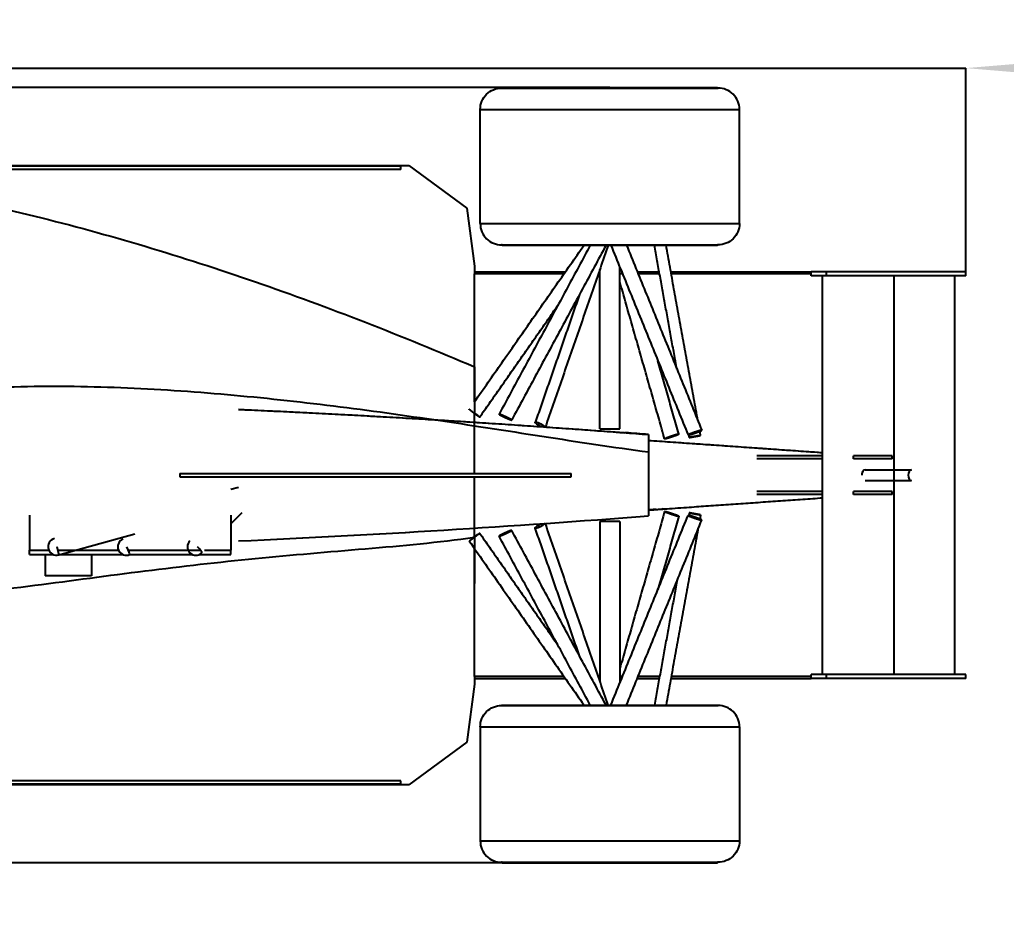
# Model space of a CAD drawing. Header units: millimetres. Extents: x 28 to 403, y 44 to 262.
# Drawn here: x 165 to 267.8, y 170 to 262 of the extents above; entities that cross this region are included whole.
import ezdxf
from ezdxf.enums import TextEntityAlignment as Align

# ---------------------------------------------------------------- set-up
doc = ezdxf.new("R2010")
doc.units = ezdxf.units.MM
doc.layers.get('0').update_dxf_attribs({"linetype": 'CONTINUOUS'})
for name, color, linetype in [('DimExtent007', 7, 'CONTINUOUS'), ('DimExtent008', 7, 'CONTINUOUS'), ('S01_GA_Top', 7, 'CONTINUOUS')]:
    doc.layers.add(name, color=color, linetype=linetype)
doc.styles.get("Standard").update_dxf_attribs({"font": 'arial.ttf'})
doc.dimstyles.get("Standard").update_dxf_attribs({"dimscale": 0, "dimtxt": 2.5, "dimasz": 2.5, "dimexe": 1.25, "dimexo": 0.625, "dimtad": 1, "dimtxsty": 'STANDARD', "dimcen": 2.5, "dimazin": 3, "dimtfac": 1, "dimtmove": 0, "dimatfit": 3})

# ---------------------------------------------------------------- blocks, each defined once
blk = doc.blocks.new('*DimExtent007')
at = {"color": 0}
for points in [[(32.2, 257.482), (32.2, 256.649), (37.2, 257.066)], [(267.8, 257.482), (267.8, 256.649), (262.8, 257.066)]]:
    blk.add_solid(points, dxfattribs=at)
at = {"layer": 'DimExtent007'}
for p, q in [((37.2, 254.6), (37.2, 257.066)), ((37.2, 257.066), (262.8, 257.066)), ((262.8, 235.6), (262.8, 257.066))]:
    blk.add_line(p, q, dxfattribs=at)
blk.add_text('5640', height=3.5, dxfattribs=at).set_placement((150.42, 257.066), align=Align.CENTER)
blk = doc.blocks.new('*DimExtent008')
at = {"color": 0}
for points in [[(34.7833, 260.048), (35.6167, 260.048), (35.2, 255.048)], [(34.7833, 169.952), (35.6167, 169.952), (35.2, 174.952)]]:
    blk.add_solid(points, dxfattribs=at)
at = {"layer": 'DimExtent008'}
for p, q in [((226, 255.048), (35.2, 255.048)), ((35.2, 255.048), (35.2, 174.952)), ((226, 174.952), (35.2, 174.952))]:
    blk.add_line(p, q, dxfattribs=at)
blk.add_text('2002', height=3.5, dxfattribs=at).set_placement((35.2, 215), align=Align.CENTER)

msp = doc.modelspace()

# ---------------------------------------------------------------- linework, layer by layer
at = {"layer": 'S01_GA_Top'}
for p, q in [((214.856, 255), (214.856, 255.048)), ((237.144, 255), (237.144, 255.048)), ((212.6, 241), (212.6, 252.8)), ((239.4, 241), (239.4, 252.8)), ((117.2, 247), (205.2, 247)), ((204.4, 246.92), (122, 246.92)), ((204.4, 246.6), (204.4, 246.92)), ((205.2, 247), (211.2, 242.6)), ((204.4, 246.6), (122, 246.6)), ((211.2, 242.6), (212, 236.6)), ((214.856, 238.76), (214.856, 238.8)), ((237.144, 238.76), (237.144, 238.8)), ((212, 236.6), (212, 235.8)), ((227.04, 219.8), (227.04, 236.464)), ((212, 236), (221.396, 236)), ((212, 222.577), (212, 235.8)), ((221.256, 235.8), (212, 235.8)), ((224.96, 235.8), (224.806, 235.8)), ((224.875, 236), (224.96, 236)), ((224.96, 219.8), (224.96, 236.246)), ((227.31, 235.8), (227.04, 235.8)), ((228.845, 236), (231.108, 236)), ((231.144, 235.8), (228.927, 235.8)), ((232.311, 236), (246.8, 236)), ((246.8, 235.8), (232.347, 235.8)), ((246.8, 235.6), (246.8, 236)), ((248.4, 236), (246.8, 236)), ((248.4, 235.6), (246.8, 235.6)), ((248.4, 235.6), (248.4, 236)), ((262.8, 236), (248.4, 236)), ((262.8, 235.6), (248.4, 235.6)), ((262.8, 235.6), (262.8, 236)), ((212, 215.16), (212, 221.369)), ((247.997, 217), (241.2, 217)), ((251.2, 216.68), (251.2, 217)), ((255.2, 217), (251.2, 217)), ((255.2, 216.68), (255.2, 217)), ((247.997, 216.68), (241.2, 216.68)), ((255.2, 216.68), (251.2, 216.68)), ((181.535, 215.16), (222, 215.16)), ((222, 214.84), (222, 215.16)), ((252.4, 215.56), (257.2, 215.56)), ((181.535, 214.84), (222, 214.84)), ((212, 208.631), (212, 214.84)), ((252.4, 214.44), (257.2, 214.44)), ((186.8, 213.554), (187.6, 213.778)), ((247.997, 213.32), (241.2, 213.32)), ((247.997, 213), (241.2, 213)), ((251.2, 213), (251.2, 213.32)), ((255.2, 213.32), (251.2, 213.32)), ((255.2, 213), (251.2, 213)), ((255.2, 213), (255.2, 213.32)), ((186.8, 209.955), (188, 211.155)), ((224.96, 210.2), (224.96, 193.754)), ((227.04, 210.2), (227.04, 193.536)), ((169.037, 206.753), (176.899, 208.954)), ((166, 206.798), (166, 207.26)), ((166, 207.26), (167.988, 207.26)), ((166, 206.798), (168.439, 206.798)), ((167.6, 206.798), (167.6, 204.6)), ((168.935, 207.26), (175.188, 207.26)), ((169.198, 206.798), (175.639, 206.798)), ((172.4, 206.798), (172.4, 204.6)), ((176.21, 207.26), (183.659, 207.26)), ((176.361, 206.798), (182.839, 206.798)), ((183.561, 206.798), (186.8, 206.798)), ((184.105, 207.26), (186.8, 207.26)), ((186.8, 206.798), (186.8, 207.26)), ((212, 194.2), (212, 207.423)), ((246.8, 194), (246.8, 194.4)), ((248.4, 194.4), (246.8, 194.4)), ((248.4, 194), (248.4, 194.4)), ((262.8, 194.4), (248.4, 194.4)), ((262.8, 194), (262.8, 194.4)), ((212, 193.4), (211.2, 187.4)), ((212, 194.2), (212, 193.4)), ((221.256, 194.2), (212, 194.2)), ((212, 194), (221.396, 194)), ((224.96, 194.2), (224.806, 194.2)), ((224.875, 194), (224.96, 194)), ((227.31, 194.2), (227.04, 194.2)), ((228.845, 194), (231.108, 194)), ((231.144, 194.2), (228.927, 194.2)), ((232.311, 194), (246.8, 194)), ((246.8, 194.2), (232.347, 194.2)), ((248.4, 194), (246.8, 194)), ((262.8, 194), (248.4, 194)), ((214.856, 191.24), (214.856, 191.2)), ((237.144, 191.24), (237.144, 191.2)), ((212.6, 189), (212.6, 177.2)), ((239.4, 189), (239.4, 177.2)), ((211.2, 187.4), (205.2, 183)), ((205.2, 183), (117.2, 183)), ((204.4, 183.4), (122, 183.4)), ((204.4, 183.08), (122, 183.08)), ((204.4, 183.08), (204.4, 183.4)), ((214.856, 175), (214.856, 174.952)), ((237.144, 175), (237.144, 174.952))]:
    msp.add_line(p, q, dxfattribs=at)
for centre, start, end in [((168.8, 207.6), 105.64225, -74.35775), ((176, 207.6), 113.62938, -66.37062), ((183.2, 207.6), 135, -45)]:
    msp.add_arc(centre, 0.88, start, end, dxfattribs=at)
for centre, major_axis, ratio, start_param, end_param in [((252.4, 215), (0, -0.56), 0.6401844, 3.1415927, 4.712389), ((257.2, 215), (0, -0.56), 0.6401844, 3.1415927, 4.712389), ((257.2, 215), (0, -0.56), 0.6401844, 4.712389, 0), ((168.8, 207.6), (0.237, -0.847), 0.0480925, 0, -4.7258541), ((176, 207.6), (0.353, -0.806), 0.0713922, 0, -4.7436129), ((183.2, 207.6), (0.622, -0.622), 0.1252743, 0, -4.8370141)]:
    msp.add_ellipse(centre, major_axis=major_axis, ratio=ratio, start_param=start_param, end_param=end_param, dxfattribs=at)
for points, degree, knots in [([(212.6, 252.8), (212.598, 253.383), (212.84, 253.961), (213.257, 254.368), (213.662, 254.77), (214.229, 255.002), (214.8, 255)], 3, [0, 0, 0, 0, 0.5050606, 0.5050606, 0.5050606, 1, 1, 1, 1]), ([(239.4, 252.8), (239.402, 253.383), (239.16, 253.961), (238.743, 254.368), (238.338, 254.77), (237.771, 255.002), (237.2, 255)], 3, [0, 0, 0, 0, 0.5050606, 0.5050606, 0.5050606, 1, 1, 1, 1]), ([(120, 243.4), (123.771, 244.716), (127.654, 245.425), (131.562, 245.751), (135.47, 246.075), (139.404, 246.015), (143.319, 245.721), (147.236, 245.424), (151.135, 244.892), (155.005, 244.212), (158.876, 243.531), (162.719, 242.7), (166.541, 241.764), (174.185, 239.888), (181.758, 237.601), (189.348, 234.983), (193.143, 233.672), (196.934, 232.279), (200.722, 230.806), (204.506, 229.336), (208.281, 227.789), (212, 226.2)], 3, [0, 0, 0, 0, 0.125, 0.125, 0.125, 0.25, 0.25, 0.25, 0.375, 0.375, 0.375, 0.5, 0.5, 0.5, 0.75, 0.75, 0.75, 0.875, 0.875, 0.875, 1, 1, 1, 1]), ([(212.6, 241), (212.598, 240.417), (212.84, 239.839), (213.257, 239.432), (213.662, 239.03), (214.229, 238.798), (214.8, 238.8)], 3, [0, 0, 0, 0, 0.5050606, 0.5050606, 0.5050606, 1, 1, 1, 1]), ([(239.4, 241), (239.402, 240.417), (239.16, 239.839), (238.743, 239.432), (238.338, 239.03), (237.771, 238.798), (237.2, 238.8)], 3, [0, 0, 0, 0, 0.5050606, 0.5050606, 0.5050606, 1, 1, 1, 1]), ([(247.997, 194.4), (247.997, 196.376), (247.997, 198.38), (247.997, 200.374), (247.997, 202.228), (247.997, 204.082), (247.997, 205.936), (247.997, 208.96), (247.997, 211.974), (247.997, 215), (247.997, 218.026), (247.997, 221.04), (247.997, 224.064), (247.997, 225.918), (247.997, 227.772), (247.997, 229.626), (247.997, 231.62), (247.997, 233.624), (247.997, 235.6)], 3, [0, 0, 0, 0, 0.1376875, 0.1376875, 0.1376875, 0.2753749, 0.2753749, 0.2753749, 0.4999906, 0.4999906, 0.4999906, 0.7246226, 0.7246226, 0.7246226, 0.8623125, 0.8623125, 0.8623125, 1, 1, 1, 1]), ([(255.397, 194.4), (255.397, 198.239), (255.397, 202.091), (255.397, 205.936), (255.397, 208.957), (255.397, 211.979), (255.397, 215), (255.397, 218.021), (255.397, 221.043), (255.397, 224.064), (255.397, 227.909), (255.397, 231.761), (255.397, 235.6)], 3, [0, 0, 0, 0, 0.2800074, 0.2800074, 0.2800074, 0.4999974, 0.4999974, 0.4999974, 0.7199914, 0.7199914, 0.7199914, 1, 1, 1, 1]), ([(261.677, 194.4), (261.677, 198.239), (261.677, 202.091), (261.677, 205.936), (261.677, 208.957), (261.677, 211.979), (261.677, 215), (261.677, 218.021), (261.677, 221.043), (261.677, 224.064), (261.677, 227.909), (261.677, 231.761), (261.677, 235.6)], 3, [0, 0, 0, 0, 0.2800074, 0.2800074, 0.2800074, 0.4999974, 0.4999974, 0.4999974, 0.7199914, 0.7199914, 0.7199914, 1, 1, 1, 1]), ([(212, 226.2), (212, 226.203), (212, 226.18), (212, 226.093), (212, 225.999), (212, 225.826), (212, 225.544), (212, 225.282), (212, 224.919), (212, 224.527), (212, 224.122), (212, 223.699), (212, 223.289), (212, 222.912), (212, 222.546), (212, 222.259), (212, 221.967), (212, 221.755), (212, 221.624), (212, 221.518), (212, 221.451), (212, 221.425), (212, 221.407), (212, 221.398), (212, 221.4), (212, 221.398), (212, 221.408), (212, 221.431)], 3, [0, 0, 0, 0, 0.06668961, 0.06668961, 0.06668961, 0.13969784, 0.13969784, 0.13969784, 0.2083873, 0.2083873, 0.2083873, 0.27915468, 0.27915468, 0.27915468, 0.34400863, 0.34400863, 0.34400863, 0.40958007, 0.40958007, 0.40958007, 0.46359557, 0.46359557, 0.46359557, 0.5, 0.5, 0.5, 0.5398994, 0.5398994, 0.5398994, 0.5398994]), ([(212, 222.577), (212, 222.948), (212, 223.38), (212, 223.8), (212, 224.325), (212, 224.876), (212, 225.29), (212, 225.672), (212, 225.918), (212, 226.048), (212, 226.174), (212, 226.2), (212, 226.2)], 3, [0.67804736, 0.67804736, 0.67804736, 0.67804736, 0.75, 0.75, 0.75, 0.84023141, 0.84023141, 0.84023141, 0.92296102, 0.92296102, 0.92296102, 1, 1, 1, 1]), ([(143.6, 220.6), (146.353, 221.823), (149.588, 222.625), (153.012, 223.169), (156.44, 223.711), (160.061, 223.995), (163.719, 224.122), (167.379, 224.247), (171.079, 224.215), (174.761, 224.081), (178.445, 223.946), (182.113, 223.708), (185.769, 223.396), (193.079, 222.771), (200.364, 221.836), (207.79, 220.74), (211.499, 220.194), (215.24, 219.608), (218.971, 219.029), (222.699, 218.452), (226.42, 217.88), (230, 217.4)], 3, [0, 0, 0, 0, 0.125, 0.125, 0.125, 0.25, 0.25, 0.25, 0.375, 0.375, 0.375, 0.5, 0.5, 0.5, 0.75, 0.75, 0.75, 0.875, 0.875, 0.875, 1, 1, 1, 1]), ([(187.6, 221.806), (200.142, 221.24), (212.671, 220.493), (225.139, 219.569), (225.545, 219.539), (225.951, 219.509), (226.356, 219.478), (226.559, 219.463), (226.762, 219.448), (226.965, 219.433), (227.164, 219.418), (227.377, 219.401), (227.563, 219.387)], 3, [0, 0, 0, 0, 0.5, 0.5, 0.5, 0.75, 0.75, 0.75, 0.875, 0.875, 0.875, 1, 1, 1, 1]), ([(212.518, 220.997), (212.498, 221.009), (212.477, 221.021), (212.447, 221.042), (212.417, 221.062), (212.378, 221.09), (212.338, 221.118), (212.292, 221.151), (212.246, 221.185), (212.194, 221.223), (212.142, 221.262), (212.033, 221.344), (211.922, 221.429), (211.868, 221.471), (211.814, 221.513), (211.764, 221.553), (211.715, 221.592), (211.671, 221.627), (211.627, 221.663), (211.592, 221.692), (211.556, 221.722), (211.53, 221.745), (211.503, 221.768), (211.488, 221.783), (211.472, 221.798), (211.468, 221.804), (211.464, 221.811)], 2, [0, 0, 0, 0.2072375, 0.2072375, 0.4144751, 0.4144751, 0.6217126, 0.6217126, 0.8289501, 0.8289501, 1.0361876, 1.0361876, 1.4506627, 1.4506627, 1.6579002, 1.6579002, 1.8651377, 1.8651377, 2.0723753, 2.0723753, 2.2796128, 2.2796128, 2.4868503, 2.4868503, 2.6940879, 2.6940879, 2.9013254, 2.9013254, 2.9013254]), ([(212, 221.431), (212.143, 221.321), (212.284, 221.21), (212.384, 221.128), (212.412, 221.105), (212.437, 221.084), (212.459, 221.065), (212.479, 221.048), (212.496, 221.033), (212.51, 221.02), (212.515, 221.015), (212.52, 221.01), (212.526, 221.005), (212.529, 221.001), (212.531, 220.998), (212.534, 220.994), (212.535, 220.993), (212.536, 220.991), (212.536, 220.989)], 3, [4.4460265, 4.4460265, 4.4460265, 4.4460265, 5.2444723, 5.2444723, 5.2444723, 5.4725996, 5.4725996, 5.4725996, 5.700727, 5.700727, 5.700727, 5.8147907, 5.8147907, 5.8147907, 5.9288544, 5.9288544, 5.9288544, 6.042918, 6.042918, 6.042918, 6.042918]), ([(215.846, 220.715), (215.828, 220.728), (215.811, 220.741), (215.78, 220.76), (215.749, 220.779), (215.705, 220.803), (215.662, 220.827), (215.608, 220.854), (215.555, 220.882), (215.493, 220.912), (215.432, 220.942), (215.3, 221.006), (215.161, 221.068), (215.093, 221.098), (215.025, 221.128), (214.961, 221.155), (214.897, 221.182), (214.84, 221.205), (214.782, 221.228), (214.734, 221.246), (214.686, 221.264), (214.65, 221.276), (214.613, 221.288), (214.589, 221.294), (214.566, 221.3), (214.556, 221.299), (214.547, 221.298)], 2, [0, 0, 0, 0.2110569, 0.2110569, 0.4221137, 0.4221137, 0.6331706, 0.6331706, 0.8442274, 0.8442274, 1.0552843, 1.0552843, 1.477398, 1.477398, 1.6884549, 1.6884549, 1.8995117, 1.8995117, 2.1105686, 2.1105686, 2.3216255, 2.3216255, 2.5326823, 2.5326823, 2.7437392, 2.7437392, 2.954796, 2.954796, 2.954796]), ([(218.284, 220.46), (218.293, 220.469), (218.303, 220.477), (218.322, 220.48), (218.341, 220.483), (218.369, 220.481), (218.398, 220.478), (218.434, 220.47), (218.471, 220.461), (218.514, 220.447), (218.558, 220.434), (218.606, 220.415), (218.654, 220.397), (218.705, 220.375), (218.756, 220.352), (218.861, 220.303), (218.962, 220.246), (219.01, 220.218), (219.057, 220.189), (219.099, 220.161), (219.142, 220.133), (219.177, 220.106), (219.212, 220.079), (219.24, 220.055), (219.267, 220.03), (219.284, 220.009), (219.302, 219.988)], 2, [3.0040059, 3.0040059, 3.0040059, 3.2055759, 3.2055759, 3.4071459, 3.4071459, 3.6087159, 3.6087159, 3.8102859, 3.8102859, 4.0118559, 4.0118559, 4.2134259, 4.2134259, 4.4149959, 4.4149959, 4.818136, 4.818136, 5.019706, 5.019706, 5.221276, 5.221276, 5.422846, 5.422846, 5.624416, 5.624416, 5.825986, 5.825986, 5.825986]), ([(218.917, 220.015), (218.759, 220.082), (218.587, 220.177), (218.463, 220.263), (218.429, 220.288), (218.399, 220.312), (218.372, 220.334), (218.36, 220.345), (218.348, 220.356), (218.337, 220.366), (218.328, 220.376), (218.319, 220.386), (218.31, 220.396), (218.304, 220.404), (218.298, 220.413), (218.292, 220.421), (218.29, 220.428), (218.287, 220.436), (218.284, 220.443), (218.284, 220.449), (218.284, 220.454), (218.284, 220.46)], 3, [1.1294957, 1.1294957, 1.1294957, 1.1294957, 2.0667508, 2.0667508, 2.0667508, 2.334538, 2.334538, 2.334538, 2.4684316, 2.4684316, 2.4684316, 2.6023252, 2.6023252, 2.6023252, 2.7362187, 2.7362187, 2.7362187, 2.8701123, 2.8701123, 2.8701123, 3.0040059, 3.0040059, 3.0040059, 3.0040059]), ([(224.96, 219.8), (224.962, 219.8), (224.964, 219.8), (224.967, 219.8), (224.973, 219.8), (224.98, 219.8), (224.986, 219.8), (224.997, 219.8), (225.008, 219.8), (225.018, 219.8), (225.033, 219.8), (225.048, 219.8), (225.063, 219.8), (225.082, 219.8), (225.101, 219.8), (225.119, 219.8), (225.142, 219.8), (225.164, 219.8), (225.187, 219.8), (225.213, 219.8), (225.239, 219.8), (225.265, 219.8), (225.294, 219.8), (225.323, 219.8), (225.352, 219.8), (225.414, 219.8), (225.479, 219.8), (225.549, 219.8), (225.69, 219.8), (225.844, 219.8), (226, 219.8)], 3, [4.712389, 4.712389, 4.712389, 4.712389, 4.8245887, 4.8245887, 4.8245887, 4.9367885, 4.9367885, 4.9367885, 5.0489882, 5.0489882, 5.0489882, 5.1611879, 5.1611879, 5.1611879, 5.2733877, 5.2733877, 5.2733877, 5.3855874, 5.3855874, 5.3855874, 5.4977871, 5.4977871, 5.4977871, 5.6099869, 5.6099869, 5.6099869, 5.8343864, 5.8343864, 5.8343864, 6.2831853, 6.2831853, 6.2831853, 6.2831853]), ([(226, 219.8), (226.176, 219.8), (226.343, 219.8), (226.453, 219.8), (226.553, 219.8), (226.601, 219.8), (226.648, 219.8), (226.692, 219.8), (226.735, 219.8), (226.774, 219.8), (226.813, 219.8), (226.847, 219.8), (226.881, 219.8), (226.909, 219.8), (226.937, 219.8), (226.959, 219.8), (226.982, 219.8), (226.998, 219.8), (227.014, 219.8), (227.024, 219.8), (227.033, 219.8), (227.037, 219.8), (227.04, 219.8)], 2, [0, 0, 0, 0.3365992, 0.3365992, 0.5609987, 0.5609987, 0.6731984, 0.6731984, 0.7853982, 0.7853982, 0.8975979, 0.8975979, 1.0097976, 1.0097976, 1.1219974, 1.1219974, 1.2341971, 1.2341971, 1.3463969, 1.3463969, 1.4585966, 1.4585966, 1.5707963, 1.5707963, 1.5707963]), ([(230, 219.2), (229.203, 219.262), (228.407, 219.323), (227.614, 219.383), (227.587, 219.385), (227.588, 219.385), (227.579, 219.386), (227.572, 219.387), (227.563, 219.387), (227.551, 219.388), (227.53, 219.39), (227.504, 219.392), (227.491, 219.393)], 3, [0, 0, 0, 0, 0.5, 0.5, 0.5, 0.625, 0.625, 0.625, 0.75, 0.75, 0.75, 1, 1, 1, 1]), ([(227.563, 219.387), (227.559, 219.388), (227.552, 219.388), (227.544, 219.389), (227.539, 219.389), (227.535, 219.389), (227.531, 219.39), (227.525, 219.39), (227.533, 219.39), (227.521, 219.39)], 3, [0, 0, 0, 0, 0.5, 0.5, 0.5, 0.75, 0.75, 0.75, 1, 1, 1, 1]), ([(230, 219.2), (230, 219.2), (230, 219.19), (230, 219.023), (230, 218.934), (230, 218.796), (230, 218.609), (230, 218.433), (230, 218.217), (230, 217.981), (230, 217.488), (230, 216.927), (230, 216.374), (230, 215.916), (230, 215.458), (230, 215), (230, 214.542), (230, 214.084), (230, 213.626), (230, 213.073), (230, 212.512), (230, 212.019), (230, 211.783), (230, 211.567), (230, 211.391), (230, 211.204), (230, 211.066), (230, 210.977), (230, 210.8), (230, 210.8), (230, 210.8)], 3, [0.00406911, 0.00406911, 0.00406911, 0.00406911, 0.06616147, 0.06616147, 0.06616147, 0.09973151, 0.09973151, 0.09973151, 0.13118406, 0.13118406, 0.13118406, 0.19640079, 0.19640079, 0.19640079, 0.25, 0.25, 0.25, 0.30359921, 0.30359921, 0.30359921, 0.36881594, 0.36881594, 0.36881594, 0.40026849, 0.40026849, 0.40026849, 0.43383853, 0.43383853, 0.43383853, 0.49957033, 0.49957033, 0.49957033, 0.49957033]), ([(231.668, 218.749), (231.675, 218.758), (231.681, 218.767), (231.705, 218.782), (231.729, 218.797), (231.768, 218.816), (231.808, 218.836), (231.861, 218.859), (231.915, 218.883), (231.979, 218.909), (232.044, 218.935), (232.117, 218.962), (232.191, 218.99), (232.269, 219.018), (232.347, 219.046), (232.507, 219.101), (232.659, 219.148), (232.73, 219.169), (232.801, 219.19), (232.862, 219.207), (232.924, 219.223), (232.973, 219.235), (233.022, 219.246), (233.056, 219.251), (233.091, 219.257), (233.109, 219.256), (233.127, 219.256)], 2, [3.2412613, 3.2412613, 3.2412613, 3.4585416, 3.4585416, 3.6758219, 3.6758219, 3.8931022, 3.8931022, 4.1103824, 4.1103824, 4.3276627, 4.3276627, 4.544943, 4.544943, 4.7622233, 4.7622233, 5.1967839, 5.1967839, 5.4140642, 5.4140642, 5.6313445, 5.6313445, 5.8486247, 5.8486247, 6.065905, 6.065905, 6.2831853, 6.2831853, 6.2831853]), ([(234.091, 219.157), (234.101, 219.155), (234.111, 219.153), (234.137, 219.156), (234.163, 219.16), (234.203, 219.169), (234.243, 219.179), (234.297, 219.193), (234.35, 219.207), (234.413, 219.226), (234.476, 219.244), (234.547, 219.267), (234.618, 219.289), (234.693, 219.314), (234.768, 219.338), (234.921, 219.391), (235.065, 219.443), (235.132, 219.469), (235.199, 219.494), (235.257, 219.517), (235.315, 219.541), (235.361, 219.561), (235.407, 219.581), (235.439, 219.597), (235.471, 219.613), (235.488, 219.624), (235.504, 219.635)], 2, [3.2832304, 3.2832304, 3.2832304, 3.4975129, 3.4975129, 3.7117954, 3.7117954, 3.9260779, 3.9260779, 4.1403604, 4.1403604, 4.3546429, 4.3546429, 4.5689254, 4.5689254, 4.7832079, 4.7832079, 5.2117729, 5.2117729, 5.4260553, 5.4260553, 5.6403378, 5.6403378, 5.8546203, 5.8546203, 6.0689028, 6.0689028, 6.2831853, 6.2831853, 6.2831853]), ([(235.382, 219.105), (235.375, 219.104), (235.368, 219.103), (235.346, 219.099), (235.325, 219.096), (235.29, 219.09), (235.255, 219.083), (235.209, 219.075), (235.163, 219.067), (235.108, 219.057), (235.052, 219.048), (234.931, 219.026), (234.8, 219.002), (234.668, 218.978), (234.547, 218.956), (234.492, 218.946), (234.437, 218.936), (234.39, 218.928), (234.344, 218.919), (234.31, 218.913), (234.275, 218.906), (234.254, 218.902), (234.232, 218.898), (234.225, 218.896), (234.218, 218.895)], 2, [0.0725995, 0.0725995, 0.0725995, 0.2969989, 0.2969989, 0.5213984, 0.5213984, 0.7457979, 0.7457979, 0.9701974, 0.9701974, 1.1945968, 1.1945968, 1.6433958, 1.6433958, 2.0921947, 2.0921947, 2.3165942, 2.3165942, 2.5409937, 2.5409937, 2.7653932, 2.7653932, 2.9897926, 2.9897926, 3.2141921, 3.2141921, 3.2141921]), ([(234.218, 218.895), (234.225, 218.896), (234.232, 218.897), (234.252, 218.9), (234.273, 218.904), (234.306, 218.91), (234.339, 218.916), (234.384, 218.923), (234.428, 218.931), (234.481, 218.941), (234.534, 218.95), (234.651, 218.971), (234.779, 218.994), (234.908, 219.017), (235.028, 219.039), (235.084, 219.049), (235.139, 219.059), (235.187, 219.068), (235.234, 219.077), (235.271, 219.084), (235.308, 219.091), (235.333, 219.095), (235.358, 219.1), (235.369, 219.102), (235.381, 219.105)], 2, [3.2141921, 3.2141921, 3.2141921, 3.4334059, 3.4334059, 3.6526197, 3.6526197, 3.8718335, 3.8718335, 4.0910473, 4.0910473, 4.3102611, 4.3102611, 4.7486887, 4.7486887, 5.1871163, 5.1871163, 5.4063301, 5.4063301, 5.6255439, 5.6255439, 5.8447577, 5.8447577, 6.0639715, 6.0639715, 6.2831853, 6.2831853, 6.2831853]), ([(230, 218.6), (231.862, 218.47), (233.762, 218.337), (235.653, 218.204), (237.558, 218.071), (239.462, 217.938), (241.367, 217.805), (243.577, 217.65), (245.787, 217.495), (247.997, 217.341)], 3, [0, 0, 0, 0, 0.28387156, 0.28387156, 0.28387156, 0.56917773, 0.56917773, 0.56917773, 0.90003377, 0.90003377, 0.90003377, 0.90003377]), ([(230, 211.4), (230.798, 211.456), (231.417, 211.499), (247.997, 212.66)], 1, [0, 0, 0.03122404, 0.06244808, 0.89892138, 0.89892138]), ([(166, 210.86), (166, 210.848), (166, 210.835), (166, 210.797), (166, 210.759), (166, 210.697), (166, 210.636), (166, 210.552), (166, 210.468), (166, 210.364), (166, 210.26), (166, 210.139), (166, 210.018), (166, 209.884), (166, 209.749), (166, 209.605), (166, 209.461), (166, 209.162), (166, 208.859), (166, 208.71), (166, 208.562), (166, 208.421), (166, 208.279), (166, 208.149), (166, 208.019), (166, 207.903), (166, 207.788)], 2, [3.9269908, 3.9269908, 3.9269908, 4.0952904, 4.0952904, 4.26359, 4.26359, 4.4318896, 4.4318896, 4.6001892, 4.6001892, 4.7684888, 4.7684888, 4.9367885, 4.9367885, 5.1050881, 5.1050881, 5.2733877, 5.2733877, 5.6099869, 5.6099869, 5.7782865, 5.7782865, 5.9465861, 5.9465861, 6.1148857, 6.1148857, 6.2831853, 6.2831853, 6.2831853]), ([(186.8, 210.86), (186.8, 210.848), (186.8, 210.835), (186.8, 210.797), (186.8, 210.759), (186.8, 210.697), (186.8, 210.636), (186.8, 210.552), (186.8, 210.468), (186.8, 210.364), (186.8, 210.26), (186.8, 210.139), (186.8, 210.018), (186.8, 209.884), (186.8, 209.749), (186.8, 209.605), (186.8, 209.461), (186.8, 209.162), (186.8, 208.859), (186.8, 208.71), (186.8, 208.562), (186.8, 208.421), (186.8, 208.279), (186.8, 208.149), (186.8, 208.019), (186.8, 207.903), (186.8, 207.788)], 2, [3.9269908, 3.9269908, 3.9269908, 4.0952904, 4.0952904, 4.26359, 4.26359, 4.4318896, 4.4318896, 4.6001892, 4.6001892, 4.7684888, 4.7684888, 4.9367885, 4.9367885, 5.1050881, 5.1050881, 5.2733877, 5.2733877, 5.6099869, 5.6099869, 5.7782865, 5.7782865, 5.9465861, 5.9465861, 6.1148857, 6.1148857, 6.2831853, 6.2831853, 6.2831853]), ([(233.127, 210.744), (233.109, 210.744), (233.091, 210.743), (233.056, 210.749), (233.022, 210.754), (232.973, 210.765), (232.924, 210.777), (232.862, 210.793), (232.801, 210.81), (232.73, 210.831), (232.659, 210.852), (232.507, 210.899), (232.347, 210.954), (232.269, 210.982), (232.191, 211.01), (232.117, 211.038), (232.044, 211.065), (231.979, 211.091), (231.915, 211.117), (231.861, 211.141), (231.808, 211.164), (231.768, 211.184), (231.729, 211.203), (231.705, 211.218), (231.681, 211.233), (231.675, 211.242), (231.668, 211.251)], 2, [0, 0, 0, 0.2172803, 0.2172803, 0.4345606, 0.4345606, 0.6518409, 0.6518409, 0.8691211, 0.8691211, 1.0864014, 1.0864014, 1.520962, 1.520962, 1.7382423, 1.7382423, 1.9555226, 1.9555226, 2.1728029, 2.1728029, 2.3900831, 2.3900831, 2.6073634, 2.6073634, 2.8246437, 2.8246437, 3.041924, 3.041924, 3.041924]), ([(235.504, 210.365), (235.488, 210.376), (235.471, 210.387), (235.439, 210.403), (235.407, 210.419), (235.361, 210.439), (235.315, 210.459), (235.257, 210.483), (235.199, 210.506), (235.132, 210.531), (235.065, 210.557), (234.921, 210.609), (234.768, 210.662), (234.693, 210.686), (234.618, 210.711), (234.547, 210.733), (234.476, 210.756), (234.413, 210.774), (234.35, 210.793), (234.297, 210.807), (234.243, 210.821), (234.203, 210.831), (234.163, 210.84), (234.137, 210.844), (234.111, 210.847), (234.101, 210.845), (234.091, 210.843)], 2, [0, 0, 0, 0.2142825, 0.2142825, 0.428565, 0.428565, 0.6428475, 0.6428475, 0.85713, 0.85713, 1.0714125, 1.0714125, 1.4999774, 1.4999774, 1.7142599, 1.7142599, 1.9285424, 1.9285424, 2.1428249, 2.1428249, 2.3571074, 2.3571074, 2.5713899, 2.5713899, 2.7856724, 2.7856724, 2.9999549, 2.9999549, 2.9999549]), ([(235.381, 210.895), (235.369, 210.898), (235.358, 210.9), (235.333, 210.905), (235.308, 210.909), (235.271, 210.916), (235.234, 210.923), (235.187, 210.932), (235.139, 210.941), (235.084, 210.951), (235.028, 210.961), (234.908, 210.983), (234.779, 211.006), (234.716, 211.017), (234.653, 211.029), (234.594, 211.039), (234.534, 211.05), (234.481, 211.059), (234.428, 211.069), (234.384, 211.077), (234.339, 211.084), (234.306, 211.09), (234.273, 211.096), (234.252, 211.1), (234.232, 211.103), (234.225, 211.104), (234.218, 211.105)], 2, [0, 0, 0, 0.2192138, 0.2192138, 0.4384276, 0.4384276, 0.6576414, 0.6576414, 0.8768552, 0.8768552, 1.096069, 1.096069, 1.5344966, 1.5344966, 1.7537104, 1.7537104, 1.9729242, 1.9729242, 2.192138, 2.192138, 2.4113518, 2.4113518, 2.6305656, 2.6305656, 2.8497794, 2.8497794, 3.0689932, 3.0689932, 3.0689932]), ([(234.218, 211.105), (234.225, 211.104), (234.232, 211.102), (234.254, 211.098), (234.275, 211.094), (234.31, 211.087), (234.344, 211.081), (234.39, 211.072), (234.437, 211.064), (234.492, 211.054), (234.547, 211.044), (234.668, 211.022), (234.8, 210.998), (234.864, 210.986), (234.929, 210.975), (234.991, 210.964), (235.052, 210.952), (235.108, 210.943), (235.163, 210.933), (235.209, 210.925), (235.255, 210.917), (235.29, 210.91), (235.325, 210.904), (235.346, 210.901), (235.368, 210.897), (235.375, 210.896), (235.382, 210.895)], 2, [3.0689932, 3.0689932, 3.0689932, 3.2933927, 3.2933927, 3.5177922, 3.5177922, 3.7421916, 3.7421916, 3.9665911, 3.9665911, 4.1909906, 4.1909906, 4.6397895, 4.6397895, 4.864189, 4.864189, 5.0885885, 5.0885885, 5.312988, 5.312988, 5.5373874, 5.5373874, 5.7617869, 5.7617869, 5.9861864, 5.9861864, 6.2105859, 6.2105859, 6.2105859]), ([(219.302, 210.012), (219.285, 209.991), (219.267, 209.97), (219.24, 209.946), (219.213, 209.922), (219.178, 209.895), (219.143, 209.868), (219.101, 209.84), (219.058, 209.811), (219.011, 209.783), (218.963, 209.754), (218.862, 209.698), (218.757, 209.648), (218.706, 209.626), (218.655, 209.603), (218.607, 209.585), (218.558, 209.566), (218.515, 209.553), (218.472, 209.539), (218.435, 209.531), (218.398, 209.522), (218.37, 209.519), (218.341, 209.517), (218.322, 209.52), (218.303, 209.523), (218.293, 209.531), (218.284, 209.54)], 2, [0.4534913, 0.4534913, 0.4534913, 0.6553262, 0.6553262, 0.8571611, 0.8571611, 1.0589959, 1.0589959, 1.2608308, 1.2608308, 1.4626656, 1.4626656, 1.8663354, 1.8663354, 2.0681702, 2.0681702, 2.2700051, 2.2700051, 2.4718399, 2.4718399, 2.6736748, 2.6736748, 2.8755097, 2.8755097, 3.0773445, 3.0773445, 3.2791794, 3.2791794, 3.2791794]), ([(218.284, 209.54), (218.284, 209.546), (218.284, 209.551), (218.284, 209.557), (218.287, 209.564), (218.29, 209.572), (218.292, 209.579), (218.298, 209.588), (218.304, 209.596), (218.31, 209.605), (218.319, 209.614), (218.328, 209.624), (218.337, 209.634), (218.349, 209.645), (218.36, 209.655), (218.372, 209.666), (218.399, 209.689), (218.43, 209.712), (218.464, 209.737), (218.588, 209.824), (218.761, 209.918), (218.919, 209.986)], 3, [3.2791794, 3.2791794, 3.2791794, 3.2791794, 3.4133542, 3.4133542, 3.4133542, 3.547529, 3.547529, 3.547529, 3.6817038, 3.6817038, 3.6817038, 3.8158786, 3.8158786, 3.8158786, 3.9500534, 3.9500534, 3.9500534, 4.218403, 4.218403, 4.218403, 5.1576265, 5.1576265, 5.1576265, 5.1576265]), ([(212.536, 209.011), (212.531, 209.003), (212.526, 208.996), (212.508, 208.978), (212.489, 208.961), (212.459, 208.935), (212.428, 208.908), (212.387, 208.874), (212.345, 208.84), (212.295, 208.8), (212.245, 208.76), (212.135, 208.673), (212.014, 208.58), (211.954, 208.535), (211.894, 208.489), (211.837, 208.447), (211.78, 208.404), (211.728, 208.366), (211.677, 208.328), (211.633, 208.298), (211.589, 208.267), (211.556, 208.244), (211.523, 208.221), (211.502, 208.208), (211.48, 208.195), (211.472, 208.192), (211.464, 208.189)], 2, [0.2402673, 0.2402673, 0.2402673, 0.4646667, 0.4646667, 0.6890662, 0.6890662, 0.9134657, 0.9134657, 1.1378652, 1.1378652, 1.3622646, 1.3622646, 1.8110636, 1.8110636, 2.0354631, 2.0354631, 2.2598625, 2.2598625, 2.484262, 2.484262, 2.7086615, 2.7086615, 2.933061, 2.933061, 3.1574605, 3.1574605, 3.3818599, 3.3818599, 3.3818599]), ([(211.95, 208.593), (212.075, 208.689), (212.202, 208.784), (212.306, 208.859), (212.408, 208.933), (212.484, 208.985), (212.518, 209.003)], 3, [4.8861202, 4.8861202, 4.8861202, 4.8861202, 5.5846527, 5.5846527, 5.5846527, 6.2831853, 6.2831853, 6.2831853, 6.2831853]), ([(214.547, 208.702), (214.556, 208.701), (214.566, 208.7), (214.589, 208.706), (214.613, 208.712), (214.65, 208.724), (214.686, 208.736), (214.734, 208.754), (214.782, 208.772), (214.84, 208.795), (214.897, 208.818), (214.961, 208.845), (215.025, 208.872), (215.093, 208.902), (215.161, 208.932), (215.3, 208.994), (215.432, 209.058), (215.493, 209.088), (215.555, 209.118), (215.608, 209.146), (215.662, 209.173), (215.705, 209.197), (215.749, 209.221), (215.78, 209.24), (215.811, 209.259), (215.828, 209.272), (215.846, 209.285)], 2, [3.3283893, 3.3283893, 3.3283893, 3.5394461, 3.5394461, 3.750503, 3.750503, 3.9615598, 3.9615598, 4.1726167, 4.1726167, 4.3836736, 4.3836736, 4.5947304, 4.5947304, 4.8057873, 4.8057873, 5.227901, 5.227901, 5.4389579, 5.4389579, 5.6500147, 5.6500147, 5.8610716, 5.8610716, 6.0721284, 6.0721284, 6.2831853, 6.2831853, 6.2831853]), ([(120, 200.2), (123.772, 200.58), (127.654, 200.717), (131.561, 200.855), (135.468, 200.987), (139.401, 201.117), (143.315, 201.339), (147.232, 201.559), (151.127, 201.865), (154.998, 202.259), (158.868, 202.65), (162.711, 203.122), (166.533, 203.618), (170.355, 204.115), (174.159, 204.632), (177.956, 205.108), (181.754, 205.586), (185.546, 206.02), (189.341, 206.393), (193.134, 206.768), (196.931, 207.079), (200.717, 207.398), (204.503, 207.722), (208.279, 208.052), (212, 208.6)], 3, [0, 0, 0, 0, 0.125, 0.125, 0.125, 0.25, 0.25, 0.25, 0.375, 0.375, 0.375, 0.5, 0.5, 0.5, 0.625, 0.625, 0.625, 0.75, 0.75, 0.75, 0.875, 0.875, 0.875, 1, 1, 1, 1]), ([(166, 207.788), (166, 207.621), (166, 207.488), (166, 207.397), (166, 207.307), (166, 207.262), (166, 207.26)], 3, [0, 0, 0, 0, 0.39269908, 0.39269908, 0.39269908, 0.78539816, 0.78539816, 0.78539816, 0.78539816]), ([(186.8, 207.788), (186.8, 207.621), (186.8, 207.488), (186.8, 207.397), (186.8, 207.307), (186.8, 207.262), (186.8, 207.26)], 3, [0, 0, 0, 0, 0.39269908, 0.39269908, 0.39269908, 0.78539816, 0.78539816, 0.78539816, 0.78539816]), ([(212, 208.6), (212, 208.605), (212, 208.545), (212, 208.285), (212, 208.155), (212, 207.974), (212, 207.741), (212, 207.509), (212, 207.226), (212, 206.927), (212, 206.688), (212, 206.445), (212, 206.2), (212, 205.84), (212, 205.473), (212, 205.14), (212, 204.878), (212, 204.643), (212, 204.456), (212, 204.264), (212, 204.119), (212, 204.02), (212, 203.839), (212, 203.797), (212, 203.8), (212, 203.795), (212, 203.871), (212, 204.219), (212, 204.374), (212, 204.58), (212, 204.836), (212, 205.089), (212, 205.386), (212, 205.689), (212, 206.03), (212, 206.37), (212, 206.711), (212, 206.963), (212, 207.2), (212, 207.423)], 3, [0, 0, 0, 0, 0.10382384, 0.10382384, 0.10382384, 0.15599137, 0.15599137, 0.15599137, 0.2083873, 0.2083873, 0.2083873, 0.25, 0.25, 0.25, 0.31160016, 0.31160016, 0.31160016, 0.36030216, 0.36030216, 0.36030216, 0.4102933, 0.4102933, 0.4102933, 0.5, 0.5, 0.5, 0.61649339, 0.61649339, 0.61649339, 0.66864353, 0.66864353, 0.66864353, 0.72084532, 0.72084532, 0.72084532, 0.77915468, 0.77915468, 0.77915468, 0.82195264, 0.82195264, 0.82195264, 0.82195264]), ([(212.6, 189), (212.598, 189.583), (212.84, 190.161), (213.257, 190.568), (213.662, 190.97), (214.229, 191.202), (214.8, 191.2)], 3, [0, 0, 0, 0, 0.5050606, 0.5050606, 0.5050606, 1, 1, 1, 1]), ([(239.4, 189), (239.402, 189.583), (239.16, 190.161), (238.743, 190.568), (238.338, 190.97), (237.771, 191.202), (237.2, 191.2)], 3, [0, 0, 0, 0, 0.5050606, 0.5050606, 0.5050606, 1, 1, 1, 1]), ([(212.6, 177.2), (212.598, 176.617), (212.84, 176.039), (213.257, 175.632), (213.662, 175.23), (214.229, 174.998), (214.8, 175)], 3, [0, 0, 0, 0, 0.5050606, 0.5050606, 0.5050606, 1, 1, 1, 1]), ([(239.4, 177.2), (239.402, 176.617), (239.16, 176.039), (238.743, 175.632), (238.338, 175.23), (237.771, 174.998), (237.2, 175)], 3, [0, 0, 0, 0, 0.5050606, 0.5050606, 0.5050606, 1, 1, 1, 1])]:
    msp.add_open_spline(points, degree=degree, knots=knots, dxfattribs=at)
for points, degree in [([(214.856, 255), (214.8, 255), (214.8, 255)], 2), ([(214.8, 255), (214.87, 255), (215.081, 255), (215.429, 255), (215.909, 255), (216.517, 255), (217.243, 255), (218.08, 255), (219.017, 255), (220.041, 255), (221.141, 255), (222.301, 255), (223.508, 255), (224.746, 255), (226, 255)], 1), ([(214.856, 255.048), (214.926, 255.048), (215.135, 255.048), (215.481, 255.048), (215.96, 255.048), (216.564, 255.048), (217.287, 255.048), (218.12, 255.048), (219.052, 255.048), (220.071, 255.048), (221.165, 255.048), (222.319, 255.048), (223.52, 255.048), (224.752, 255.048), (226, 255.048)], 1), ([(226, 255.048), (227.248, 255.048), (228.48, 255.048), (229.681, 255.048), (230.835, 255.048), (231.929, 255.048), (232.948, 255.048), (233.88, 255.048), (234.713, 255.048), (235.436, 255.048), (236.04, 255.048), (236.519, 255.048), (236.865, 255.048), (237.074, 255.048), (237.144, 255.048)], 1), ([(226, 255), (227.254, 255), (228.492, 255), (229.699, 255), (230.859, 255), (231.959, 255), (232.983, 255), (233.92, 255), (234.757, 255), (235.483, 255), (236.091, 255), (236.571, 255), (236.919, 255), (237.13, 255), (237.2, 255)], 1), ([(237.2, 255), (237.2, 255), (237.144, 255)], 2), ([(212.6, 252.8), (212.684, 252.8), (212.936, 252.8), (213.352, 252.8), (213.927, 252.8), (214.654, 252.8), (215.523, 252.8), (216.525, 252.8), (217.645, 252.8), (218.871, 252.8), (220.186, 252.8), (221.574, 252.8), (223.018, 252.8), (224.5, 252.8), (226, 252.8)], 1), ([(226, 252.8), (227.5, 252.8), (228.982, 252.8), (230.426, 252.8), (231.814, 252.8), (233.129, 252.8), (234.355, 252.8), (235.475, 252.8), (236.477, 252.8), (237.346, 252.8), (238.073, 252.8), (238.648, 252.8), (239.064, 252.8), (239.316, 252.8), (239.4, 252.8)], 1), ([(212.6, 241), (212.684, 241), (212.936, 241), (213.352, 241), (213.927, 241), (214.654, 241), (215.523, 241), (216.525, 241), (217.645, 241), (218.871, 241), (220.186, 241), (221.574, 241), (223.018, 241), (224.5, 241), (226, 241)], 1), ([(226, 241), (227.5, 241), (228.982, 241), (230.426, 241), (231.814, 241), (233.129, 241), (234.355, 241), (235.475, 241), (236.477, 241), (237.346, 241), (238.073, 241), (238.648, 241), (239.064, 241), (239.316, 241), (239.4, 241)], 1), ([(212, 222.577), (223.328, 238.76)], 1), ([(223.976, 238.76), (214.547, 221.298)], 1), ([(214.856, 238.8), (214.8, 238.8), (214.8, 238.8)], 2), ([(214.8, 238.8), (214.87, 238.8), (215.081, 238.8), (215.429, 238.8), (215.909, 238.8), (216.517, 238.8), (217.243, 238.8), (218.08, 238.8), (219.017, 238.8), (220.041, 238.8), (221.141, 238.8), (222.301, 238.8), (223.508, 238.8), (224.746, 238.8), (226, 238.8)], 1), ([(214.856, 238.76), (214.926, 238.76), (215.135, 238.76), (215.481, 238.76), (215.96, 238.76), (216.564, 238.76), (217.287, 238.76), (218.12, 238.76), (219.052, 238.76), (220.071, 238.76), (221.165, 238.76), (222.319, 238.76), (223.52, 238.76), (224.752, 238.76), (226, 238.76)], 1), ([(225.605, 238.76), (215.853, 220.702)], 1), ([(225.83, 238.76), (219.332, 219.986)], 1), ([(226, 238.8), (227.254, 238.8), (228.492, 238.8), (229.699, 238.8), (230.859, 238.8), (231.959, 238.8), (232.983, 238.8), (233.92, 238.8), (234.757, 238.8), (235.483, 238.8), (236.091, 238.8), (236.571, 238.8), (236.919, 238.8), (237.13, 238.8), (237.2, 238.8)], 1), ([(226, 238.76), (227.248, 238.76), (228.48, 238.76), (229.681, 238.76), (230.835, 238.76), (231.929, 238.76), (232.948, 238.76), (233.88, 238.76), (234.713, 238.76), (235.436, 238.76), (236.04, 238.76), (236.519, 238.76), (236.865, 238.76), (237.074, 238.76), (237.144, 238.76)], 1), ([(226.105, 238.76), (234.091, 219.157)], 1), ([(227.721, 238.76), (235.509, 219.643)], 1), ([(232.931, 225.971), (230.606, 238.76)], 1), ([(235.104, 220.638), (231.809, 238.76)], 1), ([(237.2, 238.8), (237.2, 238.8), (237.144, 238.8)], 2), ([(261.676, 194.4), (261.676, 235.6)], 1), ([(231.668, 218.749), (227.04, 234.946)], 1), ([(222.859, 233.675), (218.284, 220.46)], 1), ([(212.536, 220.989), (220.603, 232.514)], 1), ([(233.132, 219.251), (230.971, 226.814)], 1), ([(187.6, 221.8), (208.875, 220.844), (230, 219.2)], 2), ([(214.547, 221.298), (214.558, 221.281), (214.602, 221.251), (214.675, 221.207), (214.775, 221.154), (214.897, 221.093), (215.033, 221.027), (215.178, 220.959), (215.324, 220.894), (215.464, 220.834), (215.59, 220.783), (215.697, 220.742), (215.779, 220.714), (215.832, 220.701), (215.853, 220.702)], 1), ([(212.536, 220.989), (212.535, 220.987), (212.518, 220.997)], 2), ([(215.853, 220.702), (215.855, 220.706), (215.846, 220.715)], 2), ([(227.491, 219.393), (227.496, 219.392), (227.511, 219.391), (227.521, 219.39)], 3), ([(230, 219.2), (230, 219.2)], 1), ([(233.132, 219.251), (233.118, 219.232), (233.067, 219.201), (232.983, 219.16), (232.87, 219.111), (232.733, 219.056), (232.579, 218.999), (232.417, 218.942), (232.253, 218.887), (232.097, 218.838), (231.957, 218.798), (231.838, 218.767), (231.748, 218.748), (231.69, 218.742), (231.668, 218.749)], 1), ([(233.127, 219.256), (233.132, 219.251)], 1), ([(235.509, 219.643), (235.487, 219.647), (235.431, 219.639), (235.343, 219.618), (235.228, 219.587), (235.091, 219.546), (234.94, 219.498), (234.782, 219.445), (234.625, 219.389), (234.476, 219.335), (234.344, 219.283), (234.234, 219.238), (234.153, 219.2), (234.105, 219.173), (234.091, 219.157)], 1), ([(234.218, 218.895), (234.169, 219.161)], 1), ([(235.382, 219.105), (235.304, 219.536)], 1), ([(235.381, 219.105), (235.382, 219.105)], 1), ([(235.504, 219.635), (235.51, 219.64), (235.509, 219.643)], 2), ([(230, 218.6), (247.997, 217.34)], 1), ([(181.535, 215.16), (181.535, 214.84)], 1), ([(187.6, 208.2), (201.761, 208.836), (215.909, 209.704), (230, 210.8)], 3), ([(187.6, 208.2), (201.766, 208.837), (215.913, 209.704), (230, 210.8)], 3), ([(187.6, 208.2), (201.771, 208.837), (215.915, 209.704), (230, 210.8)], 3), ([(226.105, 191.24), (234.091, 210.843)], 1), ([(231.668, 211.251), (227.04, 195.054)], 1), ([(230, 211.4), (230.795, 211.456)], 1), ([(230.795, 211.456), (230.691, 211.448), (230, 211.4)], 1), ([(233.132, 210.749), (230.971, 203.186)], 1), ([(231.668, 211.251), (231.69, 211.258), (231.748, 211.252), (231.838, 211.233), (231.957, 211.202), (232.097, 211.162), (232.253, 211.113), (232.417, 211.058), (232.579, 211.001), (232.733, 210.944), (232.87, 210.889), (232.983, 210.84), (233.067, 210.799), (233.118, 210.768), (233.132, 210.749)], 1), ([(233.132, 210.749), (233.127, 210.744)], 1), ([(234.091, 210.843), (234.105, 210.827), (234.153, 210.8), (234.234, 210.762), (234.344, 210.717), (234.476, 210.665), (234.625, 210.611), (234.782, 210.555), (234.94, 210.502), (235.091, 210.454), (235.228, 210.413), (235.343, 210.382), (235.431, 210.361), (235.487, 210.353), (235.509, 210.357)], 1), ([(234.218, 211.105), (234.169, 210.839)], 1), ([(235.382, 210.895), (235.304, 210.464)], 1), ([(235.382, 210.895), (235.381, 210.895)], 1), ([(225.83, 191.24), (219.332, 210.014)], 1), ([(227.04, 210.2), (227.014, 210.2), (226.937, 210.2), (226.813, 210.2), (226.648, 210.2), (226.451, 210.2), (226.231, 210.2), (226, 210.2), (225.769, 210.2), (225.549, 210.2), (225.352, 210.2), (225.187, 210.2), (225.063, 210.2), (224.986, 210.2), (224.96, 210.2)], 1), ([(227.721, 191.24), (235.509, 210.357)], 1), ([(235.509, 210.357), (235.51, 210.36), (235.504, 210.365)], 2), ([(212.518, 209.003), (212.535, 209.013), (212.536, 209.011)], 2), ([(212.536, 209.011), (220.603, 197.486)], 1), ([(215.853, 209.298), (215.832, 209.299), (215.779, 209.286), (215.697, 209.258), (215.59, 209.217), (215.464, 209.166), (215.324, 209.106), (215.178, 209.041), (215.033, 208.973), (214.897, 208.907), (214.775, 208.846), (214.675, 208.793), (214.602, 208.749), (214.558, 208.719), (214.547, 208.702)], 1), ([(223.976, 191.24), (214.547, 208.702)], 1), ([(215.846, 209.285), (215.855, 209.294), (215.853, 209.298)], 2), ([(225.605, 191.24), (215.853, 209.298)], 1), ([(222.859, 196.325), (218.284, 209.54)], 1), ([(235.104, 209.362), (231.809, 191.24)], 1), ([(187.6, 208.2), (187.6, 208.2)], 1), ([(187.6, 208.2), (187.6, 208.2)], 1), ([(211.464, 208.189), (223.328, 191.24)], 1), ([(172.4, 204.6), (172.34, 204.6), (172.162, 204.6), (171.876, 204.6), (171.496, 204.6), (171.041, 204.6), (170.534, 204.6), (170, 204.6), (169.466, 204.6), (168.959, 204.6), (168.504, 204.6), (168.124, 204.6), (167.838, 204.6), (167.66, 204.6), (167.6, 204.6)], 1), ([(232.931, 204.029), (230.606, 191.24)], 1), ([(214.856, 191.24), (214.926, 191.24), (215.135, 191.24), (215.481, 191.24), (215.96, 191.24), (216.564, 191.24), (217.287, 191.24), (218.12, 191.24), (219.052, 191.24), (220.071, 191.24), (221.165, 191.24), (222.319, 191.24), (223.52, 191.24), (224.752, 191.24), (226, 191.24)], 1), ([(226, 191.24), (227.248, 191.24), (228.48, 191.24), (229.681, 191.24), (230.835, 191.24), (231.929, 191.24), (232.948, 191.24), (233.88, 191.24), (234.713, 191.24), (235.436, 191.24), (236.04, 191.24), (236.519, 191.24), (236.865, 191.24), (237.074, 191.24), (237.144, 191.24)], 1), ([(214.856, 191.2), (214.8, 191.2), (214.8, 191.2)], 2), ([(214.8, 191.2), (214.87, 191.2), (215.081, 191.2), (215.429, 191.2), (215.909, 191.2), (216.517, 191.2), (217.243, 191.2), (218.08, 191.2), (219.017, 191.2), (220.041, 191.2), (221.141, 191.2), (222.301, 191.2), (223.508, 191.2), (224.746, 191.2), (226, 191.2)], 1), ([(226, 191.2), (227.254, 191.2), (228.492, 191.2), (229.699, 191.2), (230.859, 191.2), (231.959, 191.2), (232.983, 191.2), (233.92, 191.2), (234.757, 191.2), (235.483, 191.2), (236.091, 191.2), (236.571, 191.2), (236.919, 191.2), (237.13, 191.2), (237.2, 191.2)], 1), ([(237.2, 191.2), (237.2, 191.2), (237.144, 191.2)], 2), ([(212.6, 189), (212.684, 189), (212.936, 189), (213.352, 189), (213.927, 189), (214.654, 189), (215.523, 189), (216.525, 189), (217.645, 189), (218.871, 189), (220.186, 189), (221.574, 189), (223.018, 189), (224.5, 189), (226, 189)], 1), ([(226, 189), (227.5, 189), (228.982, 189), (230.426, 189), (231.814, 189), (233.129, 189), (234.355, 189), (235.475, 189), (236.477, 189), (237.346, 189), (238.073, 189), (238.648, 189), (239.064, 189), (239.316, 189), (239.4, 189)], 1), ([(212.6, 177.2), (212.684, 177.2), (212.936, 177.2), (213.352, 177.2), (213.927, 177.2), (214.654, 177.2), (215.523, 177.2), (216.525, 177.2), (217.645, 177.2), (218.871, 177.2), (220.186, 177.2), (221.574, 177.2), (223.018, 177.2), (224.5, 177.2), (226, 177.2)], 1), ([(226, 177.2), (227.5, 177.2), (228.982, 177.2), (230.426, 177.2), (231.814, 177.2), (233.129, 177.2), (234.355, 177.2), (235.475, 177.2), (236.477, 177.2), (237.346, 177.2), (238.073, 177.2), (238.648, 177.2), (239.064, 177.2), (239.316, 177.2), (239.4, 177.2)], 1), ([(214.856, 175), (214.8, 175), (214.8, 175)], 2), ([(214.8, 175), (214.87, 175), (215.081, 175), (215.429, 175), (215.909, 175), (216.517, 175), (217.243, 175), (218.08, 175), (219.017, 175), (220.041, 175), (221.141, 175), (222.301, 175), (223.508, 175), (224.746, 175), (226, 175)], 1), ([(214.856, 174.952), (214.926, 174.952), (215.135, 174.952), (215.481, 174.952), (215.96, 174.952), (216.564, 174.952), (217.287, 174.952), (218.12, 174.952), (219.052, 174.952), (220.071, 174.952), (221.165, 174.952), (222.319, 174.952), (223.52, 174.952), (224.752, 174.952), (226, 174.952)], 1), ([(226, 175), (227.254, 175), (228.492, 175), (229.699, 175), (230.859, 175), (231.959, 175), (232.983, 175), (233.92, 175), (234.757, 175), (235.483, 175), (236.091, 175), (236.571, 175), (236.919, 175), (237.13, 175), (237.2, 175)], 1), ([(226, 174.952), (227.248, 174.952), (228.48, 174.952), (229.681, 174.952), (230.835, 174.952), (231.929, 174.952), (232.948, 174.952), (233.88, 174.952), (234.713, 174.952), (235.436, 174.952), (236.04, 174.952), (236.519, 174.952), (236.865, 174.952), (237.074, 174.952), (237.144, 174.952)], 1), ([(237.2, 175), (237.2, 175), (237.144, 175)], 2)]:
    msp.add_open_spline(points, degree=degree, dxfattribs=at)

# ---------------------------------------------------------------- dimensions: what is measured, and where the dimension line sits
at = {"layer": 'DimExtent007'}
dim = msp.add_linear_dim(base=(150.42, 257.066), p1=(37.2, 254.6), p2=(262.8, 235.6), text='5640', dimstyle='STANDARD', dxfattribs=at)
dim.commit()
dim.dimension.update_dxf_attribs({"geometry": '*DimExtent007', "text_midpoint": (150, 262.048)})
at = {"layer": 'DimExtent008'}
dim = msp.add_linear_dim(base=(35.2, 215), p1=(226, 255.048), p2=(226, 174.952), angle=90, text='2002', dimstyle='STANDARD', dxfattribs=at)
dim.commit()
dim.dimension.update_dxf_attribs({"geometry": '*DimExtent008', "text_midpoint": (30.2, 215)})

doc.saveas('drawing.dxf')
